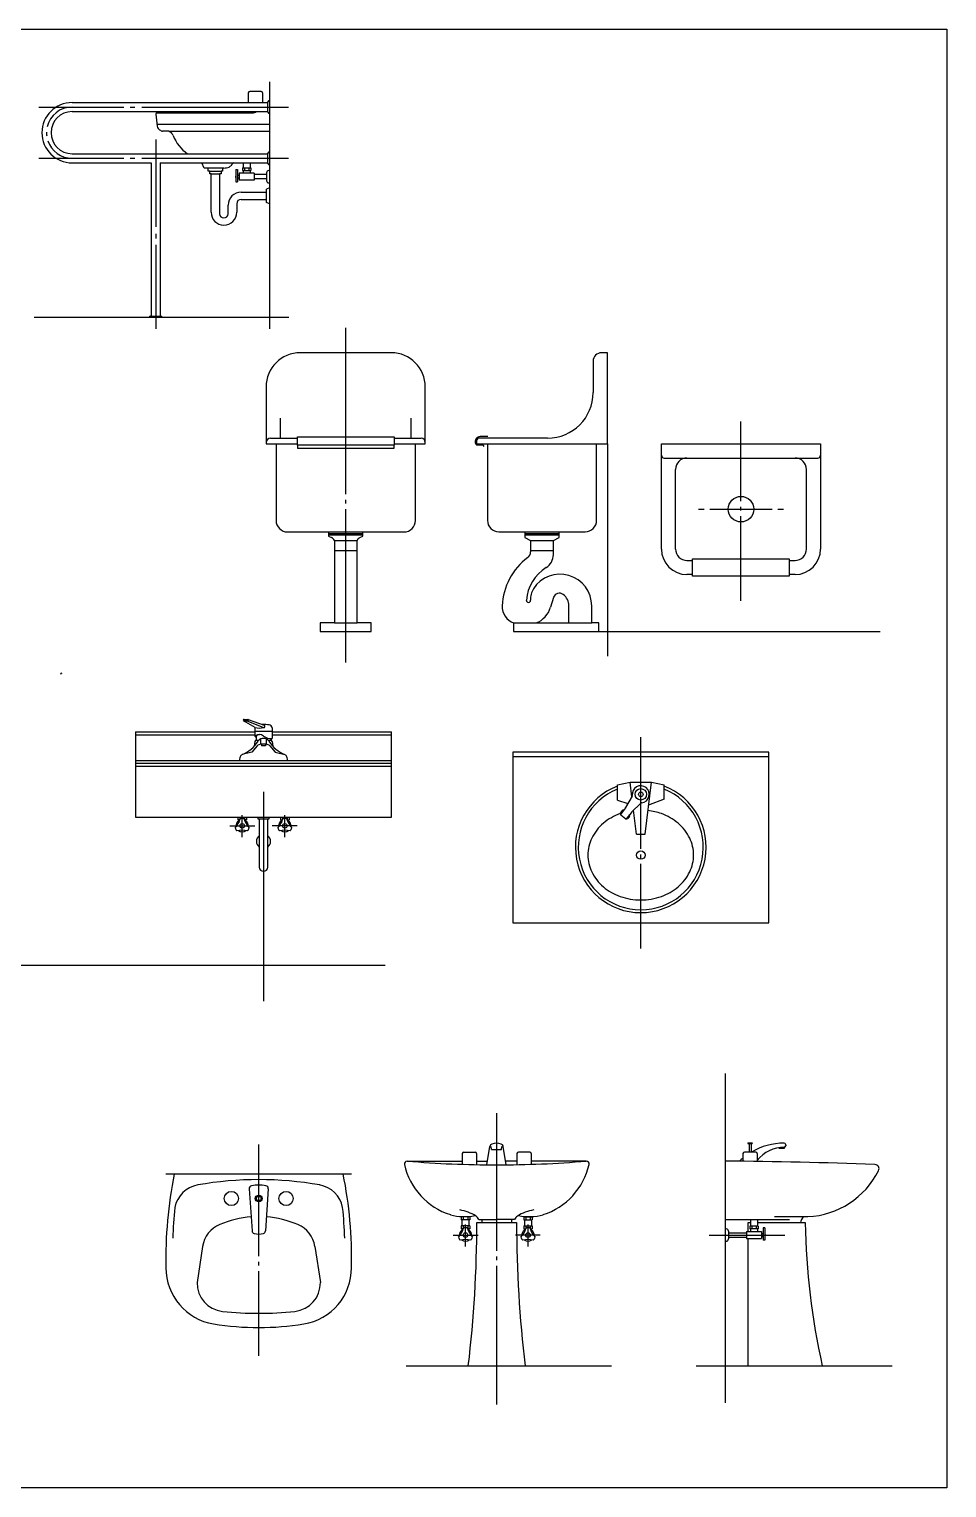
# Model space of a CAD drawing. Header units: inches. Extents: x -1249499 to 290957, y -589671 to 1013543.
# Drawn here: x -1176648 to -1173420, y 298594 to 303723 of the extents above; entities that cross this region are included whole.
import ezdxf

# ---------------------------------------------------------------- set-up
doc = ezdxf.new("R2010")
doc.units = ezdxf.units.IN
doc.header["$MEASUREMENT"] = 0
doc.layers.add('1BATH', color=1, linetype='Continuous')

msp = doc.modelspace()

# ---------------------------------------------------------------- linework, layer by layer
at = {"layer": '1BATH'}
for p, q in [((-1175802.7, 303538), (-1175802.7, 302669.1)), ((-1176496.7, 303465.1), (-1175807.7, 303465.1)), ((-1175877, 303499.2), (-1175877, 303465.1)), ((-1175827, 303499.2), (-1175827, 303465.1)), ((-1175807.7, 303431.1), (-1175807.7, 303467.1)), ((-1176613.7, 303449.1), (-1176314.8, 303449.1)), ((-1176496.7, 303433.1), (-1175807.7, 303433.1)), ((-1176292.7, 303449.1), (-1176276.6, 303449.1)), ((-1176251.2, 303449.1), (-1175735.1, 303449.1)), ((-1176202.7, 303424.1), (-1176198, 303382.3)), ((-1176197.7, 303429.1), (-1175862.5, 303429.1)), ((-1176198.8, 303389.3), (-1175802.7, 303389.3)), ((-1176156.4, 303363.9), (-1175802.7, 303363.9)), ((-1176202.7, 303335.2), (-1176202.7, 303028.6)), ((-1176613.7, 303269.1), (-1176314.8, 303269.1)), ((-1176496.7, 303285.1), (-1175807.7, 303285.1)), ((-1176292.7, 303269.1), (-1176276.6, 303269.1)), ((-1176251.2, 303269.1), (-1175735.1, 303269.1)), ((-1175807.7, 303251.1), (-1175807.7, 303287.1)), ((-1176496.7, 303253.1), (-1176218.7, 303253.1)), ((-1176218.7, 303253.1), (-1176218.7, 302714.1)), ((-1176186.7, 303253.1), (-1176186.7, 302714.1)), ((-1176186.7, 303253.1), (-1175807.7, 303253.1)), ((-1175927.3, 303253.1), (-1175932.7, 303249.1)), ((-1175920.7, 303206.6), (-1175921.7, 303206.6)), ((-1175921.7, 303206.6), (-1175921.7, 303201.6)), ((-1175920.7, 303230), (-1175914.9, 303230)), ((-1175920.7, 303230), (-1175920.7, 303185.9)), ((-1175914.9, 303230), (-1175914.9, 303185.9)), ((-1175908.9, 303209.1), (-1175914.9, 303209.1)), ((-1175856.6, 303216.6), (-1175908.9, 303216.6)), ((-1175908.9, 303216.6), (-1175908.9, 303191.6)), ((-1175897.7, 303235.6), (-1175867.7, 303235.6)), ((-1175897.7, 303235.6), (-1175897.7, 303225.6)), ((-1175897.7, 303225.6), (-1175867.7, 303225.6)), ((-1175894.9, 303253.1), (-1175894.9, 303235.6)), ((-1175894.9, 303225.6), (-1175894.9, 303216.6)), ((-1175890.8, 303235.6), (-1175890.8, 303225.6)), ((-1175874.7, 303235.6), (-1175874.7, 303225.6)), ((-1175870.6, 303253.1), (-1175870.6, 303235.6)), ((-1175870.6, 303225.6), (-1175870.6, 303216.6)), ((-1175867.7, 303235.6), (-1175867.7, 303225.6)), ((-1175856.6, 303216.6), (-1175856.6, 303191.6)), ((-1175812.7, 303211.6), (-1175856.6, 303211.6)), ((-1175812.7, 303217.8), (-1175812.7, 303190.4)), ((-1175920.7, 303201.6), (-1175921.7, 303201.6)), ((-1175920.7, 303185.9), (-1175914.9, 303185.9)), ((-1175908.9, 303199.1), (-1175914.9, 303199.1)), ((-1175856.6, 303191.6), (-1175908.9, 303191.6)), ((-1175812.7, 303196.6), (-1175856.6, 303196.6)), ((-1175802.7, 303165.6), (-1175812.7, 303160.6)), ((-1175812.7, 303114.1), (-1175812.7, 303160.6)), ((-1175917.7, 303109.1), (-1175917.7, 303079.1)), ((-1175902.1, 303124.7), (-1175812.7, 303124.7)), ((-1175901.8, 303150), (-1175812.7, 303150)), ((-1175802.7, 303109.1), (-1175812.7, 303114.1)), ((-1176007.7, 303079.1), (-1176007.7, 303084.1)), ((-1176202.7, 303003.2), (-1176202.7, 302987.1)), ((-1176202.7, 302964.9), (-1176202.7, 302669.1)), ((-1175734.2, 302709.1), (-1176630.1, 302709.1)), ((-1176220.7, 302714.1), (-1176184.7, 302714.1)), ((-1175534.2, 302087.8), (-1175534.2, 302672.9)), ((-1174143.8, 302063.2), (-1174143.8, 302343.8)), ((-1174613.9, 302265.1), (-1174613.9, 301518.4)), ((-1175534.2, 302055.5), (-1175534.2, 302068.4)), ((-1175534.2, 301495.6), (-1175534.2, 302035.5)), ((-1174143.8, 302030.8), (-1174143.8, 302043.7)), ((-1174143.8, 301713.3), (-1174143.8, 302010.8)), ((-1174643.9, 301605.1), (-1173653.8, 301605.1)), ((-1175852.3, 301266.9), (-1175893.8, 301290.6)), ((-1175892, 301296), (-1175878.9, 301296)), ((-1175878.9, 301290), (-1175892, 301290)), ((-1175878.9, 301290), (-1175823.5, 301266.9)), ((-1175877.6, 301295.8), (-1175821.5, 301275.9)), ((-1175853.5, 301267.3), (-1175853.5, 301237.7)), ((-1175853.5, 301254.2), (-1175793.5, 301254.2)), ((-1175793.5, 301266.3), (-1175793.5, 301229.1)), ((-1175845.6, 301203.3), (-1175864.7, 301180.7)), ((-1175853.5, 301218.3), (-1175855.9, 301202)), ((-1175849, 301234.8), (-1175849, 301223.3)), ((-1175848.5, 301223.3), (-1175838.6, 301223.3)), ((-1175833.5, 301227.8), (-1175833.5, 301208.3)), ((-1175813.5, 301208.3), (-1175833.5, 301208.3)), ((-1175831, 301208.3), (-1175831, 301203.3)), ((-1175816, 301203.3), (-1175831, 301203.3)), ((-1175816, 301208.3), (-1175816, 301203.3)), ((-1175813.5, 301227.8), (-1175813.5, 301208.3)), ((-1175808.3, 301223.3), (-1175798.5, 301223.3)), ((-1175801.4, 301203.3), (-1175782.2, 301180.7)), ((-1175796.5, 301228.8), (-1175796.5, 301223.3)), ((-1175793.5, 301218.3), (-1175791.1, 301202)), ((-1174496.3, 300840.6), (-1174496.3, 301233.4)), ((-1175864.7, 301180.7), (-1175898.9, 301171.9)), ((-1175782.2, 301180.7), (-1175748, 301171.9)), ((-1174578.6, 301065.6), (-1174533.9, 301075.6)), ((-1174578.6, 301012.2), (-1174578.6, 301065.6)), ((-1174527.6, 301024.1), (-1174533.9, 301075.6)), ((-1174533.9, 301075.6), (-1174458.8, 301075.6)), ((-1174481.3, 300892.4), (-1174458.8, 301075.6)), ((-1174458.8, 301075.6), (-1174414.1, 301065.6)), ((-1174414.1, 301015.2), (-1174414.1, 301065.6)), ((-1175823.5, 301041.7), (-1175823.5, 300304.7)), ((-1174578.6, 301012.2), (-1174541.5, 300999.6)), ((-1174526.7, 301025.5), (-1174549.5, 300985.5)), ((-1174495.6, 301001.2), (-1174528.9, 300969.4)), ((-1174414.1, 301015.2), (-1174468.8, 300994.2)), ((-1175913.5, 300951.7), (-1175913.5, 300943.2)), ((-1175906.5, 300951.7), (-1175906.5, 300943.2)), ((-1175898.5, 300881.6), (-1175898.5, 300959.1)), ((-1175890.4, 300951.7), (-1175890.4, 300943.2)), ((-1175883.5, 300951.7), (-1175883.5, 300943.2)), ((-1175763.5, 300951.7), (-1175763.5, 300943.2)), ((-1175756.5, 300951.7), (-1175756.5, 300943.2)), ((-1175748.5, 300881.6), (-1175748.5, 300959.1)), ((-1175740.4, 300951.7), (-1175740.4, 300943.2)), ((-1175733.5, 300951.7), (-1175733.5, 300943.2)), ((-1174549.9, 300984.9), (-1174567.9, 300961.9)), ((-1174561.3, 300975.2), (-1174567.4, 300967.3)), ((-1174566.6, 300960.3), (-1174549.3, 300946.8)), ((-1174529.4, 300968.9), (-1174547.4, 300945.9)), ((-1174536.1, 300955.5), (-1174542.2, 300947.6)), ((-1174511.3, 300892.4), (-1174521.7, 300976.4)), ((-1175941.7, 300921.7), (-1175854, 300921.7)), ((-1175906.1, 300943.2), (-1175913.5, 300943.2)), ((-1175910.6, 300943.2), (-1175910.6, 300932.6)), ((-1175883.5, 300943.2), (-1175890.9, 300943.2)), ((-1175886.3, 300943.2), (-1175886.3, 300932.6)), ((-1175705.2, 300921.7), (-1175792.9, 300921.7)), ((-1175763.5, 300943.2), (-1175756.1, 300943.2)), ((-1175760.6, 300943.2), (-1175760.6, 300932.6)), ((-1175740.9, 300943.2), (-1175733.5, 300943.2)), ((-1175736.3, 300943.2), (-1175736.3, 300932.6)), ((-1174511.3, 300892.4), (-1174481.3, 300892.4)), ((-1174496.3, 300808.2), (-1174496.3, 300821.1)), ((-1174496.3, 300490.7), (-1174496.3, 300788.2)), ((-1177439.9, 300431.7), (-1175395.3, 300431.7)), ((-1174198.1, 298892.3), (-1174198.1, 300050.4)), ((-1175003, 299427.2), (-1175003, 299911.3)), ((-1175840.2, 299407.8), (-1175840.2, 299800.5)), ((-1175124.2, 299769.3), (-1175124.2, 299731.3)), ((-1175119.2, 299774.3), (-1175079.2, 299774.3)), ((-1175074.2, 299769.3), (-1175074.2, 299730.1)), ((-1175037.3, 299729.7), (-1175027.2, 299793.9)), ((-1175021.1, 299782.9), (-1175022.8, 299793.9)), ((-1175021.2, 299782.9), (-1174986.3, 299782.9)), ((-1174986.3, 299782.9), (-1174984.6, 299793.9)), ((-1174970.2, 299729.7), (-1174980.2, 299793.9)), ((-1174931.8, 299769.3), (-1174931.8, 299730.1)), ((-1174886.8, 299774.3), (-1174926.8, 299774.3)), ((-1174881.8, 299769.3), (-1174881.8, 299731.3)), ((-1174137, 299769.3), (-1174137, 299742)), ((-1174092, 299774.3), (-1174132, 299774.3)), ((-1174120, 299807.3), (-1174120, 299804.3)), ((-1174120, 299807.3), (-1174104, 299807.3)), ((-1174120, 299804.3), (-1174104, 299804.3)), ((-1174115.5, 299804.3), (-1174115.5, 299774.3)), ((-1174108.5, 299804.3), (-1174108.5, 299774.3)), ((-1174104, 299807.3), (-1174104, 299804.3)), ((-1174087, 299769.3), (-1174087, 299741.5)), ((-1174009.9, 299790), (-1174009.9, 299787.5)), ((-1173991.9, 299787.5), (-1174009.9, 299787.5)), ((-1173991.9, 299791.6), (-1173991.9, 299787.5)), ((-1173986.6, 299800.4), (-1173986.6, 299796.6)), ((-1175318, 299742.5), (-1175124.2, 299742.5)), ((-1175074.2, 299742.5), (-1175035.2, 299742.5)), ((-1174931.8, 299742.5), (-1174972.2, 299742.5)), ((-1174688, 299742.5), (-1174881.8, 299742.5)), ((-1176166.7, 299697.3), (-1175513.7, 299697.3)), ((-1175873.7, 299645), (-1175863.6, 299497)), ((-1175806.6, 299645), (-1175816.7, 299497)), ((-1175128, 299547.2), (-1175128, 299535.9)), ((-1175098, 299547.2), (-1175128, 299547.2)), ((-1175098, 299535.9), (-1175128, 299535.9)), ((-1175128, 299515.4), (-1175128, 299504)), ((-1175098, 299515.4), (-1175128, 299515.4)), ((-1175125.2, 299535.9), (-1175125.2, 299515.4)), ((-1175121.1, 299547.2), (-1175121.1, 299535.9)), ((-1175121.1, 299515.4), (-1175121.1, 299504)), ((-1175113, 299442.5), (-1175113, 299519.9)), ((-1175104.9, 299547.2), (-1175104.9, 299535.9)), ((-1175104.9, 299515.4), (-1175104.9, 299504)), ((-1175100.8, 299548), (-1175100.8, 299547.2)), ((-1175100.8, 299535.9), (-1175100.8, 299515.4)), ((-1175098, 299547.2), (-1175098, 299535.9)), ((-1175098, 299515.4), (-1175098, 299504)), ((-1175073, 299526.2), (-1174933, 299526.2)), ((-1175066, 299537.7), (-1175003, 299537.7)), ((-1175055.3, 299537.7), (-1175055.3, 299526.2)), ((-1174940, 299537.7), (-1175003, 299537.7)), ((-1174950.7, 299537.7), (-1174950.7, 299526.2)), ((-1174908, 299547.2), (-1174878, 299547.2)), ((-1174908, 299547.2), (-1174908, 299535.9)), ((-1174908, 299535.9), (-1174878, 299535.9)), ((-1174908, 299515.4), (-1174878, 299515.4)), ((-1174908, 299515.4), (-1174908, 299504)), ((-1174905.2, 299548), (-1174905.2, 299547.2)), ((-1174905.2, 299535.9), (-1174905.2, 299515.4)), ((-1174901.1, 299547.2), (-1174901.1, 299535.9)), ((-1174901.1, 299515.4), (-1174901.1, 299504)), ((-1174893, 299442.5), (-1174893, 299519.9)), ((-1174884.9, 299547.2), (-1174884.9, 299535.9)), ((-1174884.9, 299515.4), (-1174884.9, 299504)), ((-1174880.8, 299535.9), (-1174880.8, 299515.4)), ((-1174878, 299547.2), (-1174878, 299535.9)), ((-1174878, 299515.4), (-1174878, 299504)), ((-1174198.1, 299537.7), (-1173973.7, 299537.7)), ((-1174118.1, 299495), (-1174118.1, 299526.2)), ((-1174118.1, 299526.2), (-1174110.3, 299526.2)), ((-1174083.1, 299514), (-1174113.1, 299514)), ((-1174113.1, 299514), (-1174113.1, 299504)), ((-1174110.3, 299537.7), (-1174110.3, 299514)), ((-1174106.2, 299514), (-1174106.2, 299504)), ((-1174090, 299514), (-1174090, 299504)), ((-1174085.9, 299537.7), (-1174085.9, 299514)), ((-1174085.9, 299526.2), (-1173918.1, 299526.2)), ((-1174083.1, 299514), (-1174083.1, 299504)), ((-1174025.4, 299547.3), (-1173908.4, 299547.3)), ((-1175156.2, 299482.5), (-1175068.5, 299482.5)), ((-1175120.6, 299504), (-1175128, 299504)), ((-1175125.2, 299504), (-1175125.2, 299493.4)), ((-1175098, 299504), (-1175105.4, 299504)), ((-1175100.8, 299504), (-1175100.8, 299493.4)), ((-1174849.8, 299482.5), (-1174937.4, 299482.5)), ((-1174908, 299504), (-1174900.6, 299504)), ((-1174905.2, 299504), (-1174905.2, 299493.4)), ((-1174885.4, 299504), (-1174878, 299504)), ((-1174880.8, 299504), (-1174880.8, 299493.4)), ((-1174256.2, 299482.5), (-1173989.5, 299482.5)), ((-1174196.1, 299504.3), (-1174198.1, 299504.3)), ((-1174196.1, 299460.8), (-1174198.1, 299460.8)), ((-1174188.1, 299496.3), (-1174188.1, 299468.8)), ((-1174188.1, 299490), (-1174124.3, 299490)), ((-1174188.1, 299475), (-1174124.3, 299475)), ((-1174124.3, 299495), (-1174071.9, 299495)), ((-1174124.3, 299495), (-1174124.3, 299470)), ((-1174124.3, 299470), (-1174071.9, 299470)), ((-1174118.1, 299022.5), (-1174118.1, 299470)), ((-1174083.1, 299504), (-1174113.1, 299504)), ((-1174110.3, 299504), (-1174110.3, 299495)), ((-1174085.9, 299504), (-1174085.9, 299495)), ((-1174071.9, 299495), (-1174071.9, 299470)), ((-1174071.9, 299487.5), (-1174065.9, 299487.5)), ((-1174071.9, 299477.5), (-1174065.9, 299477.5)), ((-1174060.1, 299508.5), (-1174065.9, 299508.5)), ((-1174065.9, 299508.5), (-1174065.9, 299464.4)), ((-1174060.1, 299464.4), (-1174065.9, 299464.4)), ((-1174060.1, 299508.5), (-1174060.1, 299464.4)), ((-1174060.1, 299485), (-1174059.1, 299485)), ((-1174060.1, 299480), (-1174059.1, 299480)), ((-1174059.1, 299485), (-1174059.1, 299480)), ((-1176037.5, 299442.5), (-1176056.9, 299315.8)), ((-1175642.8, 299442.5), (-1175623.4, 299315.8)), ((-1175003, 299394.8), (-1175003, 299407.7)), ((-1175840.2, 299375.4), (-1175840.2, 299388.3)), ((-1175003, 298886.5), (-1175003, 299374.8)), ((-1175840.2, 299057.9), (-1175840.2, 299355.4)), ((-1175321.3, 299022.5), (-1174599.5, 299022.5)), ((-1174301.3, 299022.5), (-1173611.7, 299022.5))]:
    msp.add_line(p, q, dxfattribs=at)
at = {"layer": '1BATH', "color": 1}
for p, q in [((-1175832, 303504.2), (-1175872, 303504.2)), ((-1176168.3, 303364.1), (-1176178.5, 303364.1)), ((-1176158.3, 303364.1), (-1176168.3, 303364.1)), ((-1176032.7, 303234.1), (-1176040.3, 303253.1)), ((-1175962.7, 303234.1), (-1176032.7, 303234.1)), ((-1176017.7, 303224.1), (-1176017.7, 303234.1)), ((-1176012.7, 303224.1), (-1176017.7, 303224.1)), ((-1176012.7, 303224.1), (-1175972.7, 303224.1)), ((-1176012.7, 303214.1), (-1176012.7, 303224.1)), ((-1176007.7, 303214.1), (-1176012.7, 303214.1)), ((-1176007.7, 303079.1), (-1176007.7, 303214.1)), ((-1176007.7, 303214.1), (-1175977.7, 303214.1)), ((-1175977.7, 303214.1), (-1175977.7, 303074.1)), ((-1175972.7, 303214.1), (-1175977.7, 303214.1)), ((-1175972.7, 303224.1), (-1175972.7, 303214.1)), ((-1175967.7, 303224.1), (-1175972.7, 303224.1)), ((-1175967.7, 303234.1), (-1175967.7, 303224.1)), ((-1175947.7, 303074.1), (-1175947.7, 303104.1)), ((-1175374.2, 302585.1), (-1175694.2, 302585.1)), ((-1174663.9, 302555.1), (-1174663.9, 302445.1)), ((-1174613.9, 302585.1), (-1174633.9, 302585.1)), ((-1174613.9, 302265.1), (-1174613.9, 302585.1)), ((-1175814.2, 302465.1), (-1175814.2, 302265.1)), ((-1175254.2, 302265.1), (-1175254.2, 302465.1)), ((-1175764.2, 302285.1), (-1175764.2, 302355.1)), ((-1175304.2, 302285.1), (-1175304.2, 302355.1)), ((-1175799.2, 302285.1), (-1175704.2, 302285.1)), ((-1175704.2, 302290.1), (-1175364.2, 302290.1)), ((-1175704.2, 302260.1), (-1175704.2, 302290.1)), ((-1175364.2, 302290.1), (-1175364.2, 302260.1)), ((-1175364.2, 302285.1), (-1175269.2, 302285.1)), ((-1174823.9, 302285.1), (-1175063.9, 302285.1)), ((-1175033.8, 302290.4), (-1175060.9, 302290.4)), ((-1175814.2, 302265.1), (-1175779.2, 302265.1)), ((-1175779.2, 302265.1), (-1175779.2, 301995.1)), ((-1175779.2, 302265.1), (-1175704.2, 302265.1)), ((-1175364.2, 302260.1), (-1175704.2, 302260.1)), ((-1175704.2, 302260.1), (-1175704.2, 302250.1)), ((-1175704.2, 302250.1), (-1175364.2, 302250.1)), ((-1175364.2, 302265.1), (-1175289.2, 302265.1)), ((-1175364.2, 302250.1), (-1175364.2, 302260.1)), ((-1175289.2, 301995.1), (-1175289.2, 302265.1)), ((-1175289.2, 302265.1), (-1175254.2, 302265.1)), ((-1175073.9, 302275.1), (-1175073.9, 302265.1)), ((-1175073.9, 302265.1), (-1175035.7, 302265.1)), ((-1175072.1, 302261.2), (-1175053.7, 302261.2)), ((-1175035.7, 302265.1), (-1174651.8, 302265.1)), ((-1175035.7, 302265.1), (-1175035.7, 301995.9)), ((-1174651.8, 301995.9), (-1174651.8, 302265.1)), ((-1174651.8, 302265.1), (-1174613.9, 302265.1)), ((-1174423.8, 301895.1), (-1174423.8, 302265.1)), ((-1174423.8, 302265.1), (-1173863.8, 302265.1)), ((-1173863.8, 302265.1), (-1173863.8, 301895.1)), ((-1174413.8, 302215.1), (-1173873.8, 302215.1)), ((-1174143.8, 302165.1), (-1174143.8, 302185.1)), ((-1174373.8, 301895.1), (-1174373.8, 302175.1)), ((-1173913.8, 301895.1), (-1173913.8, 302175.1)), ((-1174293.8, 302035.1), (-1174273.8, 302035.1)), ((-1174253.8, 302035.1), (-1174033.8, 302035.1)), ((-1174013.8, 302035.1), (-1173993.8, 302035.1)), ((-1175739.2, 301955.1), (-1175594.2, 301955.1)), ((-1175594.2, 301955.1), (-1175474.2, 301955.1)), ((-1175594.2, 301955.1), (-1175594.2, 301950.1)), ((-1175594.2, 301950.1), (-1175474.2, 301950.1)), ((-1175594.2, 301950.1), (-1175594.2, 301945.1)), ((-1175594.2, 301945.1), (-1175474.2, 301945.1)), ((-1175594.2, 301945.1), (-1175594.2, 301940.1)), ((-1175594.2, 301940.1), (-1175584.2, 301935.1)), ((-1175574.2, 301925.1), (-1175574.2, 301635.1)), ((-1175574.2, 301925.1), (-1175534.2, 301925.1)), ((-1175534.2, 301925.1), (-1175494.2, 301925.1)), ((-1175494.2, 301635.1), (-1175494.2, 301925.1)), ((-1175484.2, 301935.1), (-1175474.2, 301940.1)), ((-1175474.2, 301955.1), (-1175329.2, 301955.1)), ((-1175474.2, 301950.1), (-1175474.2, 301955.1)), ((-1175474.2, 301945.1), (-1175474.2, 301950.1)), ((-1175474.2, 301940.1), (-1175474.2, 301945.1)), ((-1174995.7, 301955.9), (-1174903.9, 301955.9)), ((-1174903.9, 301955.9), (-1174783.9, 301955.9)), ((-1174903.9, 301955.9), (-1174903.9, 301935.1)), ((-1174903.9, 301955.1), (-1174903.9, 301950.1)), ((-1174903.9, 301950.1), (-1174783.9, 301950.1)), ((-1174903.9, 301950.1), (-1174903.9, 301945.1)), ((-1174903.9, 301945.1), (-1174783.9, 301945.1)), ((-1174903.9, 301935.1), (-1174883.9, 301925.1)), ((-1174883.9, 301925.1), (-1174803.9, 301925.1)), ((-1174883.9, 301925.1), (-1174883.9, 301890.1)), ((-1174803.9, 301925.1), (-1174783.9, 301935.1)), ((-1174803.9, 301890.1), (-1174803.9, 301925.1)), ((-1174783.9, 301950.1), (-1174783.9, 301955.9)), ((-1174783.9, 301955.9), (-1174691.8, 301955.9)), ((-1174783.9, 301945.1), (-1174783.9, 301950.1)), ((-1174783.9, 301935.1), (-1174783.9, 301945.1)), ((-1175574.2, 301890.1), (-1175494.2, 301890.1)), ((-1174883.9, 301890.1), (-1174803.9, 301890.1)), ((-1174883.9, 301890.1), (-1174883.9, 301885.1)), ((-1174803.9, 301875.1), (-1174803.9, 301890.1)), ((-1174333.8, 301855.1), (-1174313.8, 301855.1)), ((-1174313.8, 301860.1), (-1173973.8, 301860.1)), ((-1174313.8, 301805.1), (-1174313.8, 301860.1)), ((-1173973.8, 301860.1), (-1173973.8, 301805.1)), ((-1173973.8, 301855.1), (-1173953.8, 301855.1)), ((-1174313.8, 301805.1), (-1174333.8, 301805.1)), ((-1174313.8, 301800.1), (-1174313.8, 301805.1)), ((-1173973.8, 301800.1), (-1174313.8, 301800.1)), ((-1173953.8, 301805.1), (-1173973.8, 301805.1)), ((-1173973.8, 301805.1), (-1173973.8, 301800.1)), ((-1174803.9, 301725.1), (-1174813.9, 301690.1)), ((-1174748.9, 301635.1), (-1174748.9, 301695.1)), ((-1174668.9, 301635.1), (-1174668.9, 301695.1)), ((-1175574.2, 301635.1), (-1175624.2, 301635.1)), ((-1175624.2, 301635.1), (-1175624.2, 301605.1)), ((-1175574.2, 301635.1), (-1175494.2, 301635.1)), ((-1175444.2, 301635.1), (-1175494.2, 301635.1)), ((-1175444.2, 301605.1), (-1175444.2, 301635.1)), ((-1174943.9, 301635.1), (-1174863.9, 301635.1)), ((-1174943.9, 301635.1), (-1174943.9, 301605.1)), ((-1174863.9, 301635.1), (-1174748.9, 301635.1)), ((-1174748.9, 301635.1), (-1174668.9, 301635.1)), ((-1174643.9, 301635.1), (-1174668.9, 301635.1)), ((-1174643.9, 301605.1), (-1174643.9, 301635.1)), ((-1175624.2, 301605.1), (-1175444.2, 301605.1)), ((-1174943.9, 301605.1), (-1174643.9, 301605.1)), ((-1176273.5, 301251.7), (-1176273.5, 300951.7)), ((-1176273.5, 301251.7), (-1175853.5, 301251.7)), ((-1176273.5, 301241.7), (-1175853.5, 301241.7)), ((-1175793.5, 301251.7), (-1175373.5, 301251.7)), ((-1175793.5, 301241.7), (-1175373.5, 301241.7)), ((-1175373.5, 300951.7), (-1175373.5, 301251.7)), ((-1176273.5, 301151.7), (-1175373.5, 301151.7)), ((-1174046.3, 301180.4), (-1174946.3, 301180.4)), ((-1174946.3, 301180.4), (-1174946.3, 300580.4)), ((-1174946.3, 301165.4), (-1174046.3, 301165.4)), ((-1174046.3, 300580.4), (-1174046.3, 301180.4)), ((-1176273.5, 301141.7), (-1175373.5, 301141.7)), ((-1176273.5, 301131.7), (-1175373.5, 301131.7)), ((-1176273.5, 300951.7), (-1175373.5, 300951.7)), ((-1175843.5, 300951.7), (-1175843.5, 300946.7)), ((-1175843.5, 300946.7), (-1175838.5, 300946.7)), ((-1175838.5, 300946.7), (-1175838.5, 300886.7)), ((-1175838.5, 300946.7), (-1175808.5, 300946.7)), ((-1175808.5, 300886.7), (-1175808.5, 300946.7)), ((-1175808.5, 300946.7), (-1175803.5, 300946.7)), ((-1175803.5, 300946.7), (-1175803.5, 300951.7)), ((-1175838.5, 300846.7), (-1175838.5, 300776.7)), ((-1175808.5, 300776.7), (-1175808.5, 300846.7)), ((-1174946.3, 300580.4), (-1174046.3, 300580.4))]:
    msp.add_line(p, q, dxfattribs=at)
at = {"layer": '1BATH'}
msp.add_lwpolyline([(-1183059.6, 303723.1), (-1173419.7, 303723.1), (-1173419.7, 298593.7), (-1183059.6, 298593.7)], close=True, dxfattribs=at)
at = {"layer": '1BATH', "color": 1}
msp.add_lwpolyline([(-1175838.5, 300886.7), (-1175838.5, 300846.7, 1)], format="xyb", dxfattribs=at)
msp.add_lwpolyline([(-1175808.5, 300846.7), (-1175808.5, 300886.7)], dxfattribs=at)
for centre, radius in [((-1174143.8, 302035.1), 45), ((-1174496.3, 300818.9), 15)]:
    msp.add_circle(centre, radius, dxfattribs=at)
at = {"layer": '1BATH'}
for centre, radius in [((-1174496.3, 301032.4), 20), ((-1174496.3, 301032.4), 8), ((-1175898.5, 300921.7), 8.01), ((-1175748.5, 300921.7), 8.01), ((-1175936.4, 299611.1), 25), ((-1175840.2, 299611.1), 12), ((-1175840.2, 299611.1), 8), ((-1175743.9, 299611.1), 25), ((-1175113, 299482.5), 8.01), ((-1174893, 299482.5), 8.01)]:
    msp.add_circle(centre, radius, dxfattribs=at)
for centre, radius, start, end in [((-1176496.7, 303359.1), 106, 90, 270), ((-1175872, 303499.2), 5, 90, 180), ((-1175832, 303499.2), 5, 0, 90), ((-1175802.7, 303467.1), 5, 90, 180), ((-1176496.7, 303359.1), 90, 90, 167.1332), ((-1176496.7, 303359.1), 74, 90, 270), ((-1176197.7, 303424.1), 5, 90, 180), ((-1175899.4, 303415.6), 21, 39.9403, 56.3707), ((-1175863.9, 303463.7), 34.6, 272.2188, 297.8967), ((-1175802.7, 303431.1), 5, 180, 270), ((-1176496.7, 303359.1), 90, 178.5867, 186.8547), ((-1176496.7, 303359.1), 90, 198.5042, 270), ((-1176005.5, 303404.7), 147, 202.3923, 234.48), ((-1175802.7, 303287.1), 5, 90, 180), ((-1175804.7, 303217.8), 8, 90, 180), ((-1175802.7, 303251.1), 5, 180, 270), ((-1175804.7, 303190.4), 8, 180, 270), ((-1175902.1, 303109.1), 15.6, 90, 180), ((-1175962.7, 303079.1), 45, 180, 0), ((-1176220.7, 302709.1), 5, 90, 180), ((-1176184.7, 302709.1), 5, 0, 90), ((-1175892, 301293), 3, 90, 270), ((-1175878.9, 301293), 3, 270, 90), ((-1175837.9, 301340), 74.5, 258.8301, 281.1699), ((-1175826.5, 301137), 141.3, 80.6321, 90.6277), ((-1175823.4, 301271.6), 4.72, 269.711, 65.685), ((-1175803.5, 301266.3), 10, 0, 90), ((-1175946.6, 301286), 123.7, 292.6827, 327.2079), ((-1175851.5, 301237.7), 2, 180, 201.2542), ((-1175848.5, 301218.3), 5, 90, 180), ((-1175848.5, 301238.9), 5.21, 201.2542, 264.2281), ((-1175850.9, 301236.8), 2, 125.1863, 220.1815), ((-1175838.3, 301218.8), 23.9, 50.643, 125.1863), ((-1175844, 301234.8), 5, 122.5214, 180), ((-1175833.8, 301218.8), 23.9, 95.3535, 122.5214), ((-1175832.2, 301188), 20.4, 93.667, 131.1959), ((-1175799.6, 301183.4), 55.9, 127.3503, 140.4369), ((-1175823.5, 301185.2), 43.8, 76.7951, 103.2049), ((-1175798.8, 301266.9), 38.2, 230.643, 278.0877), ((-1175847.4, 301183.4), 55.9, 39.5631, 52.6497), ((-1175814.8, 301188), 20.4, 48.8041, 86.333), ((-1175700.3, 301286), 123.7, 212.7921, 247.3173), ((-1175798.5, 301218.3), 5, 0, 90), ((-1175882.8, 301153.8), 25.1, 144.232, 184.799), ((-1175895.1, 301162.7), 10, 112.6827, 144.232), ((-1175751.9, 301162.7), 10, 35.768, 67.3173), ((-1175764.2, 301153.8), 25.1, 355.201, 35.768), ((-1174496.3, 301032.4), 30, 276.8691, 187.1181), ((-1174531.1, 301028), 5, 330.3527, 7.1181), ((-1174492.2, 300997.6), 5, 96.8691, 133.6346), ((-1175979.3, 300968.4), 77.4, 316.1647, 343.8353), ((-1175898.5, 300921.7), 25.9, 75.573, 104.427), ((-1175817.7, 300968.4), 77.4, 196.1647, 223.8353), ((-1175829.3, 300968.4), 77.4, 316.1647, 343.8353), ((-1175748.5, 300921.7), 25.9, 75.573, 104.427), ((-1175667.7, 300968.4), 77.4, 196.1647, 223.8353), ((-1174506.7, 300788), 187.1, 109.3849, 130.3466), ((-1174563.5, 300964.3), 5, 141.9936, 231.9936), ((-1174557.4, 300972.1), 5, 75.5718, 141.9936), ((-1174553.9, 300988), 5, 321.9936, 330.3527), ((-1174546.2, 300950.7), 5, 231.9936, 321.9936), ((-1174540, 300958.6), 5, 321.9936, 28.4155), ((-1174525.5, 300965.8), 5, 133.6346, 141.9936), ((-1174496.3, 300758.4), 218.4, 70.6151, 83.3692), ((-1174485.9, 300788), 187.1, 49.6534, 70.6151), ((-1175898.5, 300921.7), 25.9, 195.573, 224.427), ((-1175898.5, 300921.7), 21.7, 124.0935, 188.1823), ((-1175898.5, 300828.4), 77.4, 76.1647, 103.8353), ((-1175898.5, 300921.7), 21.7, 231.8177, 308.1823), ((-1175898.5, 300921.7), 21.7, 351.8177, 55.9065), ((-1175898.5, 300921.7), 25.9, 315.573, 344.427), ((-1175748.5, 300921.7), 25.9, 195.573, 224.427), ((-1175748.5, 300921.7), 21.7, 124.0935, 188.1823), ((-1175748.5, 300828.4), 77.4, 76.1647, 103.8353), ((-1175748.5, 300921.7), 21.7, 231.8177, 308.1823), ((-1175748.5, 300921.7), 21.7, 351.8177, 55.9065), ((-1175748.5, 300921.7), 25.9, 315.573, 344.427), ((-1174522.7, 300806.8), 162.4, 130.3466, 154.0053), ((-1175119.2, 299769.3), 5, 90, 180), ((-1175079.2, 299769.3), 5, 0, 90), ((-1175017.2, 299793.1), 10, 106.8375, 175.5296), ((-1175003.7, 299748.5), 56.6, 73.1625, 106.8375), ((-1174990.2, 299793.1), 10, 4.4704, 73.1625), ((-1174926.8, 299769.3), 5, 90, 180), ((-1174886.8, 299769.3), 5, 0, 90), ((-1174132, 299769.3), 5, 90, 180), ((-1173993.3, 299581.4), 224.1, 89.5641, 120.5773), ((-1174092, 299769.3), 5, 0, 90), ((-1173990, 299667.2), 124.4, 90.7063, 141.1823), ((-1173991.6, 299800.4), 5, 0, 89.5641), ((-1173991.6, 299796.6), 5, 270.7063, 0), ((-1175318, 299732.5), 10, 90, 189.3171), ((-1175093.3, 299783.3), 240.3, 192.587, 252.3579), ((-1175011.7, 303348.8), 3619.2, 265.1452, 270.138), ((-1174994.3, 303348.8), 3619.2, 269.862, 274.8548), ((-1174912.7, 299783.3), 240.3, 287.6421, 347.413), ((-1174688, 299732.5), 10, 350.6829, 90), ((-1174297.7, 283960.3), 15782.5, 87.72962, 89.63832), ((-1173993.3, 299581.4), 224.1, 129.8692, 134.138), ((-1173673.1, 299715.5), 15, 334.1773, 87.6965), ((-1174669.1, 299399.7), 1497.9, 168.5432, 181.2317), ((-1175840.6, 298439), 1238.4, 80.0122, 99.9432), ((-1177011.2, 299399.7), 1497.9, 358.7683, 11.4568), ((-1173923.2, 299842.3), 295.4, 272.8707, 333.1647), ((-1176037.2, 299560.3), 100, 99.9432, 169.0446), ((-1175863.8, 299646), 10, 98.1198, 186.0909), ((-1175840.2, 299499.5), 158.4, 80.9104, 99.0896), ((-1175816.6, 299646), 10, 353.9091, 81.8802), ((-1175643.2, 299560.3), 100, 10.9554, 80.0568), ((-1174645.2, 299426.8), 1497.9, 174.1572, 178.2921), ((-1177035.1, 299426.8), 1497.9, 1.7079, 5.8428), ((-1175165.6, 299397.2), 176.7, 59.4955, 79.3907), ((-1174840.4, 299397.2), 176.7, 100.6093, 120.5045), ((-1175938.7, 299427.3), 100, 112.8593, 171.2931), ((-1175840.2, 299193.7), 353.6, 94.3521, 112.8593), ((-1175840.2, 299193.7), 353.6, 67.1407, 85.6479), ((-1175741.7, 299427.3), 100, 8.7069, 67.1407), ((-1175116.8, 299724.3), 177.1, 253.8182, 282.27), ((-1179263.4, 299523.1), 4190.4, 353.1398, 0.0424), ((-1175095, 299523.1), 32.5, 26.6645, 53.9674), ((-1174911, 299523.1), 32.5, 126.0326, 153.3355), ((-1170742.6, 299523.1), 4190.4, 179.9576, 186.8602), ((-1174889.2, 299724.3), 177.1, 257.73, 286.1818), ((-1173880.9, 299512.5), 55.8, 141.1697, 165.7888), ((-1171361.9, 299575.3), 2556.6, 181.1011, 192.4865), ((-1175853.7, 299497.8), 10, 184.4704, 253.1625), ((-1175840.2, 299542.4), 56.6, 253.1625, 286.8375), ((-1175826.7, 299497.8), 10, 286.8375, 355.5296), ((-1175193.8, 299529.2), 77.4, 316.1647, 343.8353), ((-1175113, 299482.5), 25.9, 195.573, 224.427), ((-1175113, 299482.5), 21.7, 124.0935, 188.1823), ((-1175113, 299389.2), 77.4, 76.1647, 103.8353), ((-1175113, 299482.5), 21.7, 231.8177, 308.1823), ((-1175113, 299482.5), 25.9, 75.573, 104.427), ((-1175032.2, 299529.2), 77.4, 196.1647, 223.8353), ((-1175113, 299482.5), 21.7, 351.8177, 55.9065), ((-1175113, 299482.5), 25.9, 315.573, 344.427), ((-1174973.8, 299529.2), 77.4, 316.1647, 343.8353), ((-1174893, 299482.5), 25.9, 195.573, 224.427), ((-1174893, 299482.5), 21.7, 124.0935, 188.1823), ((-1174893, 299389.2), 77.4, 76.1647, 103.8353), ((-1174893, 299482.5), 21.7, 231.8177, 308.1823), ((-1174893, 299482.5), 25.9, 75.573, 104.427), ((-1174812.2, 299529.2), 77.4, 196.1647, 223.8353), ((-1174893, 299482.5), 21.7, 351.8177, 55.9065), ((-1174893, 299482.5), 25.9, 315.573, 344.427), ((-1174196.1, 299496.3), 8, 0, 90), ((-1174196.1, 299468.8), 8, 270, 0), ((-1175966.7, 299367.5), 200, 180, 260.7122), ((-1175713.7, 299367.5), 200, 279.2878, 0), ((-1175957, 299313.5), 100, 178.6986, 263.8509), ((-1175723.4, 299313.5), 100, 276.1491, 1.3014), ((-1175840.2, 300397.4), 1190.1, 263.8509, 270), ((-1175840.2, 300397.4), 1190.1, 270, 276.1491), ((-1175840.2, 300141.1), 983.8, 260.7122, 279.2878)]:
    msp.add_arc(centre, radius, start, end, dxfattribs=at)
at = {"layer": '1BATH', "color": 1}
for centre, radius, start, end in [((-1176179.8, 303386.8), 18.8, 194.0362, 222.8081), ((-1176152.8, 303411.8), 55.5, 222.8081, 236.3099), ((-1176178.5, 303373.2), 9.13, 236.3099, 270), ((-1176158.3, 303355.8), 8.3, 63.4349, 90), ((-1176169, 303334.3), 32.3, 50.0596, 63.4349), ((-1176162.3, 303342.4), 21.8, 16.8736, 50.0596), ((-1176069.4, 303738.6), 515.7, 281.9403, 284.0362), ((-1175945.5, 303242.8), 4.63, 284.0362, 306.2879), ((-1175956.1, 303257.3), 22.6, 306.2879, 321.01), ((-1175901.8, 303213.3), 47.3, 130.8562, 141.01), ((-1175901.8, 303104.1), 45.9, 90, 180), ((-1175962.7, 303074.1), 15, 180, 0), ((-1175694.2, 302465.1), 120, 90, 180), ((-1175374.2, 302465.1), 120, 0, 90), ((-1174633.9, 302555.1), 30, 90, 180), ((-1174823.9, 302445.1), 160, 270, 0), ((-1175799.2, 302270.1), 15, 90, 180), ((-1175269.2, 302270.1), 15, 0, 90), ((-1175060.9, 302272), 18.4, 90, 159.7266), ((-1175063.9, 302275.1), 10, 90, 180), ((-1175063.3, 302272.9), 15.9, 159.7266, 222.7085), ((-1175072.7, 302264.1), 3.04, 222.7085, 282.6074), ((-1175053.7, 302254.6), 6.53, 4.701, 90), ((-1174413.8, 302225.1), 10, 180, 270), ((-1174333.8, 302175.1), 40, 90, 180), ((-1173953.8, 302175.1), 40, 0, 90), ((-1173873.8, 302225.1), 10, 270, 0), ((-1175739.2, 301995.1), 40, 180, 270), ((-1175329.2, 301995.1), 40, 270, 0), ((-1174995.7, 301995.9), 40, 180, 270), ((-1174691.8, 301995.9), 40, 270, 0), ((-1175594.2, 301915.1), 22.4, 26.5651, 63.4349), ((-1175474.2, 301915.1), 22.4, 116.5651, 153.4349), ((-1174908.9, 301885.1), 25, 306.8699, 0), ((-1174856.9, 301875.1), 53, 301.8908, 0), ((-1174333.8, 301895.1), 90, 180, 270), ((-1174333.8, 301895.1), 40, 180, 270), ((-1173953.8, 301895.1), 90, 270, 0), ((-1173953.8, 301895.1), 40, 270, 0), ((-1174758.5, 301684.7), 225.6, 126.8699, 177.3356), ((-1174749.9, 301703.3), 149.4, 121.8908, 175.4518), ((-1174780.1, 301695.2), 111.3, 359.993, 147.3793), ((-1174891.4, 301714.6), 7.52, 175.4518, 4.5482), ((-1174819.4, 301720.3), 64.7, 147.3793, 184.5482), ((-1174782.6, 301716.9), 22.8, 53.1301, 158.7607), ((-1174798.9, 301695.1), 50, 0, 53.1301), ((-1174923.1, 301692.3), 60.8, 177.3356, 250.0446), ((-1174894.4, 301713.2), 83.8, 291.398, 344.0546), ((-1174496.3, 300846.4), 230, 110.9598, 69.0402), ((-1174496.3, 300846.4), 220, 111.9609, 68.0391), ((-1174470, 300806.8), 162.4, 25.9947, 49.6534), ((-1175823.5, 300866.7), 25, 126.8699, 233.1301), ((-1175823.5, 300866.7), 25, 306.8699, 53.1301), ((-1174547.4, 300818.9), 134.9, 154.0053, 180), ((-1174445.3, 300818.9), 134.9, 0, 25.9947), ((-1174547.4, 300818.9), 134.9, 180, 205.9947), ((-1174445.3, 300818.9), 134.9, 334.0053, 0), ((-1175823.5, 300776.7), 15, 180, 0), ((-1174522.7, 300830.9), 162.4, 205.9947, 229.6534), ((-1174470, 300830.9), 162.4, 310.3466, 334.0053), ((-1174506.7, 300849.7), 187.1, 229.6534, 250.6151), ((-1174485.9, 300849.7), 187.1, 289.3849, 310.3466), ((-1174496.3, 300879.3), 218.4, 250.6151, 270), ((-1174496.3, 300879.3), 218.4, 270, 289.3849)]:
    msp.add_arc(centre, radius, start, end, dxfattribs=at)
at = {"layer": '1BATH', "color": 5}
msp.add_arc((-1176532.5, 301453.9), 5, 90, 180, dxfattribs=at)

doc.saveas('drawing.dxf')
